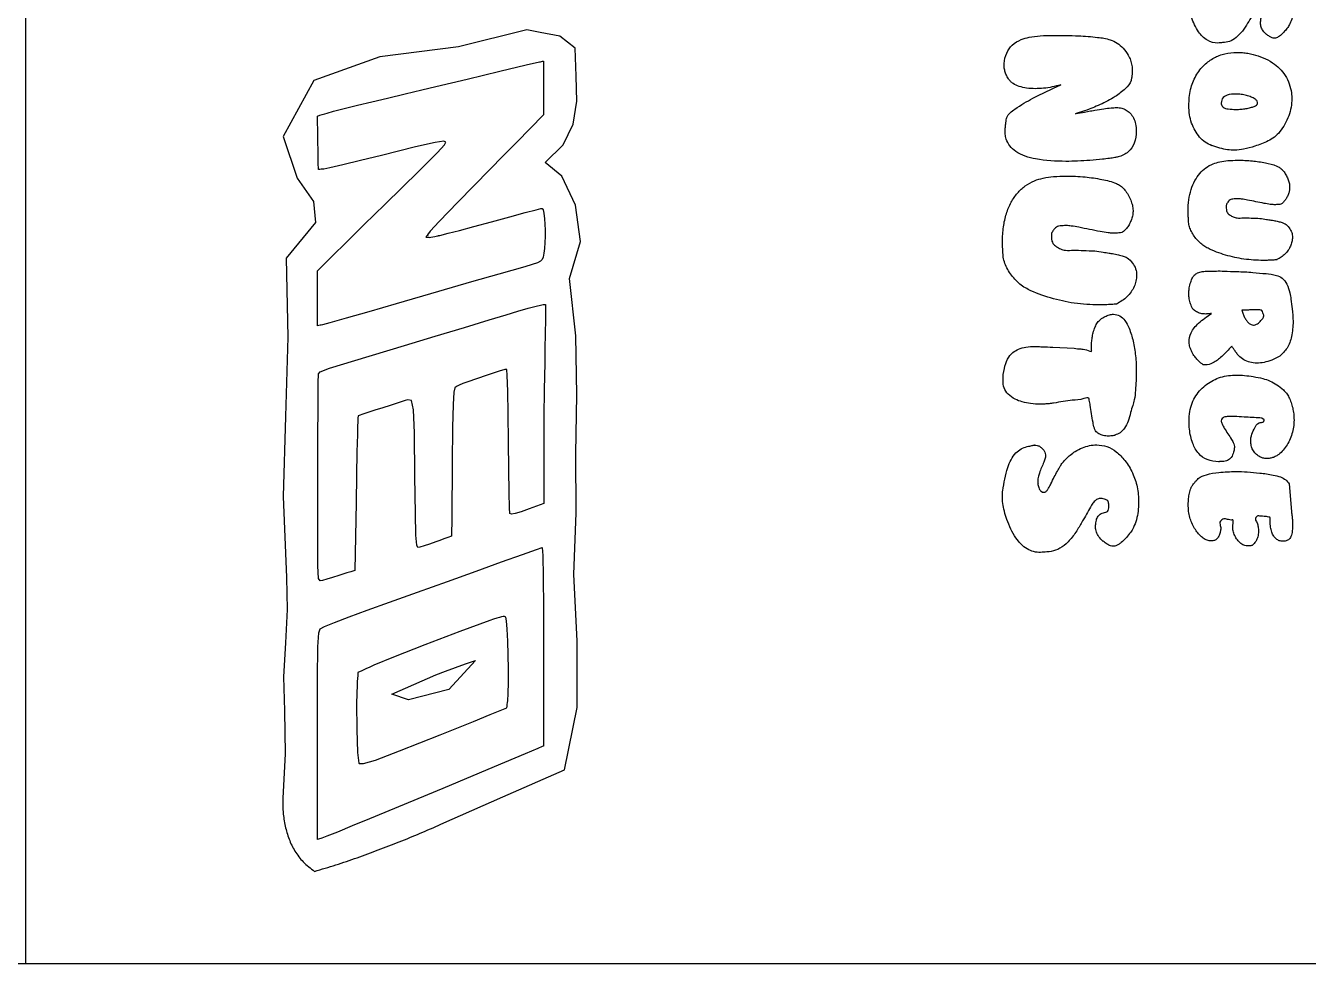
# Model space of a CAD drawing. Extents: x 9 to 137, y 10 to 46.
# Drawn here: x 53.88 to 66.04, y 10.3 to 19.19 of the extents above; entities that cross this region are included whole.
import ezdxf

# ---------------------------------------------------------------- set-up
doc = ezdxf.new("R2010")
doc.units = 0
doc.layers.add('Layer_1', color=7, linetype='CONTINUOUS')

msp = doc.modelspace()

# ---------------------------------------------------------------- linework, layer by layer
at = {"layer": 'Layer_1', "color": 1}
for p, q in [((53.88067, 45.61675), (53.88067, 10.29953)), ((58.62987, 19.14724), (57.98246, 18.98764)), ((58.75721, 19.12075), (58.62976, 19.14725)), ((58.62976, 19.14725), (58.62978, 19.14725)), ((58.62978, 19.14725), (58.6298, 19.14725)), ((58.6298, 19.14725), (58.62982, 19.14725)), ((58.62982, 19.14725), (58.62987, 19.14724)), ((58.94195, 19.08595), (58.75721, 19.12075)), ((65.641289, 19.105441), (65.640052, 19.103874)), ((57.98246, 18.98764), (57.23708, 18.88984)), ((59.08764, 18.97202), (58.94195, 19.08595)), ((59.09794, 18.70795), (59.08764, 18.97202)), ((57.23708, 18.88984), (56.61113, 18.66779)), ((58.7497, 18.84276), (58.7597, 18.84476)), ((58.7597, 18.84476), (58.7697, 18.84676)), ((58.7697, 18.84676), (58.7797, 18.84876)), ((58.7797, 18.84876), (58.78903, 18.85061)), ((58.78903, 18.85061), (58.78903, 18.78681)), ((58.06497, 18.68106), (58.37348, 18.75466)), ((58.37348, 18.75466), (58.62489, 18.81406)), ((58.62489, 18.81406), (58.7497, 18.84276)), ((58.78903, 18.78681), (58.78903, 18.72301)), ((58.78903, 18.72301), (58.78903, 18.65921)), ((56.61113, 18.66779), (56.322, 18.13536)), ((57.63578, 18.57766), (57.76888, 18.60976)), ((57.76888, 18.60976), (58.06497, 18.68106)), ((58.78903, 18.65921), (58.78903, 18.59541)), ((59.10394, 18.47204), (59.09794, 18.70795)), ((57.16065, 18.46446), (57.31166, 18.50026)), ((57.31166, 18.50026), (57.47671, 18.53956)), ((57.47671, 18.53956), (57.63578, 18.57766)), ((58.78903, 18.59541), (58.78903, 18.53161)), ((58.78903, 18.53161), (58.78903, 18.46781)), ((56.71475, 18.35156), (56.73745, 18.35856)), ((56.73745, 18.35856), (56.79885, 18.37536)), ((56.79885, 18.37536), (56.89908, 18.40096)), ((56.89908, 18.40096), (57.02429, 18.43176)), ((57.02429, 18.43176), (57.16065, 18.46446)), ((58.78903, 18.46781), (58.78903, 18.40401)), ((58.78903, 18.40401), (58.78903, 18.34021)), ((59.06884, 18.253), (59.10394, 18.47204)), ((65.212429, 18.43841), (65.213665, 18.43841)), ((65.212431, 18.43841), (65.212429, 18.43841)), ((56.64665, 18.33056), (56.66935, 18.33756)), ((56.64765, 18.26716), (56.64665, 18.33056)), ((56.64865, 18.20376), (56.64765, 18.26716)), ((56.66935, 18.33756), (56.69205, 18.34456)), ((56.69205, 18.34456), (56.71475, 18.35156)), ((58.78903, 18.34021), (58.66191, 18.21102)), ((58.97484, 18.05706), (59.06884, 18.253)), ((56.322, 18.13536), (56.45238, 17.74085)), ((56.64965, 18.14036), (56.64865, 18.20376)), ((56.65065, 18.07696), (56.64965, 18.14036)), ((58.66191, 18.21102), (58.53479, 18.08183)), ((56.65165, 18.01356), (56.65065, 18.07696)), ((56.65265, 17.95016), (56.65165, 18.01356)), ((57.57609, 18.03746), (57.25168, 17.95666)), ((57.76099, 18.08006), (57.57609, 18.03746)), ((57.84419, 18.09216), (57.76099, 18.08006)), ((57.78379, 17.98396), (57.85169, 18.05716)), ((57.86349, 18.08166), (57.84419, 18.09216)), ((57.85169, 18.05716), (57.86349, 18.08166)), ((58.53479, 18.08183), (58.40766, 17.95264)), ((58.80405, 17.89044), (58.97484, 18.05706)), ((65.123429, 18.049907), (65.122193, 18.048341)), ((65.123373, 18.051473), (65.123429, 18.049907)), ((56.65365, 17.88676), (56.65265, 17.95016)), ((56.65465, 17.82336), (56.65365, 17.88676)), ((57.05532, 17.90776), (56.88686, 17.86706)), ((57.25168, 17.95666), (57.05532, 17.90776)), ((57.61105, 17.81233), (57.78379, 17.98396)), ((58.40766, 17.95264), (58.28054, 17.82345)), ((58.96211, 17.75894), (58.80405, 17.89044)), ((64.086142, 17.920829), (64.0862, 17.920828)), ((64.0862, 17.920828), (64.087789, 17.920828)), ((56.66735, 17.82436), (56.65465, 17.82336)), ((56.68005, 17.82536), (56.66735, 17.82436)), ((56.69275, 17.82636), (56.68005, 17.82536)), ((56.70545, 17.82736), (56.69275, 17.82636)), ((56.76425, 17.83886), (56.70545, 17.82736)), ((56.88686, 17.86706), (56.76425, 17.83886)), ((57.28469, 17.49256), (57.61105, 17.81233)), ((58.28054, 17.82345), (57.97583, 17.51305)), ((59.09348, 17.486), (58.96211, 17.75894)), ((56.45238, 17.74085), (56.6073, 17.52115)), ((56.6073, 17.52115), (56.6262, 17.32034)), ((57.97583, 17.51305), (57.79885, 17.33033)), ((57.08954, 17.30134), (57.28469, 17.49256)), ((58.46968, 17.37495), (58.61543, 17.41445)), ((58.61543, 17.41445), (58.71813, 17.44215)), ((58.71813, 17.44215), (58.76243, 17.45395)), ((58.76243, 17.45395), (58.77513, 17.45312)), ((58.77513, 17.45312), (58.78413, 17.43992)), ((58.78413, 17.43992), (58.79113, 17.40962)), ((58.79113, 17.40962), (58.79713, 17.35742)), ((59.13798, 17.14035), (59.09348, 17.486)), ((56.6262, 17.32034), (56.34842, 16.98247)), ((56.91847, 17.13322), (57.08954, 17.30134)), ((57.79885, 17.33033), (57.71495, 17.23903)), ((57.99218, 17.24625), (58.12769, 17.28225)), ((58.12769, 17.28225), (58.29627, 17.32785)), ((58.29627, 17.32785), (58.46968, 17.37495)), ((58.79713, 17.35742), (58.80113, 17.30602)), ((58.80113, 17.30602), (58.80313, 17.24892)), ((57.67635, 17.18649), (57.67435, 17.18349)), ((57.67435, 17.18349), (57.67535, 17.18249)), ((57.67535, 17.18249), (57.67835, 17.18213)), ((57.68035, 17.19049), (57.67635, 17.18649)), ((57.67835, 17.18213), (57.68235, 17.18196)), ((57.68435, 17.19549), (57.68035, 17.19049)), ((57.68235, 17.18196), (57.68535, 17.18151)), ((57.68635, 17.19849), (57.68435, 17.19549)), ((57.68535, 17.18151), (57.69035, 17.1818)), ((57.68835, 17.19866), (57.68635, 17.19849)), ((57.68935, 17.19839), (57.68835, 17.19866)), ((57.71495, 17.23903), (57.68935, 17.20283)), ((57.68935, 17.20283), (57.69008, 17.20183)), ((57.69035, 17.19817), (57.68935, 17.19839)), ((57.69008, 17.20183), (57.69083, 17.20125)), ((57.69235, 17.19849), (57.69035, 17.19817)), ((57.69035, 17.1818), (57.69535, 17.18149)), ((57.69083, 17.20125), (57.69159, 17.20049)), ((57.69159, 17.20049), (57.69235, 17.19849)), ((57.69535, 17.18149), (57.70135, 17.18069)), ((57.70135, 17.18069), (57.70735, 17.17969)), ((57.70735, 17.17969), (57.72155, 17.18169)), ((57.72155, 17.18169), (57.73895, 17.18469)), ((57.73895, 17.18469), (57.75975, 17.18869)), ((57.75975, 17.18869), (57.78385, 17.19369)), ((57.78385, 17.19369), (57.78985, 17.19569)), ((57.78985, 17.19569), (57.79485, 17.19769)), ((57.79485, 17.19769), (57.79985, 17.19869)), ((57.79985, 17.19869), (57.80485, 17.19905)), ((57.80485, 17.19905), (57.88585, 17.21885)), ((57.88585, 17.21885), (57.99218, 17.24625)), ((58.80294, 17.18932), (58.80094, 17.13062)), ((58.80313, 17.24892), (58.80294, 17.18932)), ((56.78995, 17.00641), (56.91847, 17.13322)), ((58.79194, 17.02922), (58.78494, 16.99312)), ((58.79694, 17.07612), (58.79194, 17.02922)), ((58.80094, 17.13062), (58.79694, 17.07612)), ((59.03553, 16.79075), (59.13798, 17.14035)), ((56.34842, 16.98247), (56.36672, 16.2348)), ((56.66635, 16.88181), (56.68505, 16.90091)), ((56.68505, 16.90091), (56.70375, 16.92001)), ((56.70375, 16.92001), (56.72245, 16.93911)), ((56.72245, 16.93911), (56.78995, 17.00641)), ((58.61254, 16.90172), (58.36397, 16.83202)), ((58.68154, 16.92222), (58.61254, 16.90172)), ((58.73034, 16.93992), (58.68154, 16.92222)), ((58.76134, 16.95582), (58.73034, 16.93992)), ((58.77694, 16.97092), (58.76134, 16.95582)), ((58.78494, 16.99312), (58.77694, 16.97092)), ((65.740194, 16.969848), (65.74143, 16.968282)), ((65.740211, 16.969845), (65.740194, 16.969848)), ((56.64765, 16.86271), (56.66635, 16.88181)), ((56.64765, 16.79781), (56.64765, 16.86271)), ((56.64765, 16.73301), (56.64765, 16.79781)), ((58.36397, 16.83202), (58.1052, 16.75822)), ((59.09593, 16.24648), (59.03553, 16.79075)), ((65.090112, 16.859602), (65.139559, 16.859602)), ((56.64765, 16.66811), (56.64765, 16.73301)), ((56.64765, 16.60331), (56.64765, 16.66811)), ((57.79495, 16.66842), (57.39194, 16.55081)), ((58.1052, 16.75822), (57.79495, 16.66842)), ((56.64765, 16.53831), (56.64765, 16.60331)), ((56.64765, 16.47331), (56.64765, 16.53831)), ((57.39194, 16.55081), (57.13475, 16.47591)), ((58.71875, 16.52903), (58.75975, 16.53903)), ((58.75975, 16.53903), (58.77195, 16.54103)), ((58.77195, 16.54103), (58.78415, 16.54303)), ((58.78415, 16.54303), (58.79635, 16.54503)), ((58.79635, 16.54503), (58.80813, 16.54532)), ((58.80813, 16.54532), (58.80613, 16.40566)), ((64.221264, 16.550591), (64.222853, 16.548577)), ((64.221365, 16.550589), (64.221264, 16.550591)), ((56.64765, 16.40831), (56.64765, 16.47331)), ((56.91726, 16.41331), (56.76245, 16.36961)), ((57.13475, 16.47591), (56.91726, 16.41331)), ((58.27368, 16.39773), (58.43467, 16.44673)), ((58.43467, 16.44673), (58.54545, 16.48003)), ((58.54545, 16.48003), (58.64375, 16.50843)), ((58.64375, 16.50843), (58.71875, 16.52903)), ((65.612866, 16.422536), (65.612886, 16.422537)), ((65.612886, 16.422537), (65.612886, 16.424104)), ((56.64765, 16.34331), (56.64765, 16.40831)), ((56.65905, 16.34531), (56.64765, 16.34331)), ((56.67045, 16.34731), (56.65905, 16.34531)), ((56.68185, 16.34931), (56.67045, 16.34731)), ((56.69325, 16.35131), (56.68185, 16.34931)), ((56.76245, 16.36961), (56.69325, 16.35131)), ((57.76106, 16.24293), (58.03864, 16.32663)), ((58.03864, 16.32663), (58.27368, 16.39773)), ((58.80613, 16.40566), (58.80413, 16.266)), ((56.36672, 16.2348), (56.34192, 15.48204)), ((57.47245, 16.15633), (57.76106, 16.24293)), ((58.80413, 16.266), (58.80213, 16.12634)), ((59.10493, 15.68925), (59.09593, 16.24648)), ((56.99961, 16.01451), (57.47245, 16.15633)), ((58.80213, 16.12634), (58.80013, 15.98668)), ((63.615859, 16.138994), (63.819248, 16.128924)), ((56.67228, 15.90651), (56.75968, 15.94011)), ((56.75968, 15.94011), (56.99961, 16.01451)), ((58.42287, 15.92832), (58.36757, 15.91262)), ((58.44077, 15.92864), (58.42287, 15.92832)), ((58.44477, 15.87214), (58.44077, 15.92864)), ((58.80013, 15.98668), (58.79613, 15.73939)), ((65.036909, 15.974505), (65.036909, 15.976072)), ((65.03695, 15.974505), (65.036909, 15.974505)), ((56.65398, 15.80181), (56.65698, 15.88711)), ((56.65698, 15.88711), (56.67228, 15.90651)), ((58.06351, 15.80922), (58.02441, 15.79452)), ((58.25457, 15.87502), (58.06351, 15.80922)), ((58.36757, 15.91262), (58.25457, 15.87502)), ((58.44977, 15.72399), (58.44477, 15.87214)), ((56.65198, 15.58623), (56.65398, 15.80181)), ((57.93871, 15.71292), (57.93171, 15.59564)), ((57.94771, 15.75492), (57.93871, 15.71292)), ((57.96271, 15.76562), (57.94771, 15.75492)), ((57.98951, 15.77942), (57.96271, 15.76562)), ((58.02441, 15.79452), (57.98951, 15.77942)), ((58.45377, 15.50674), (58.44977, 15.72399)), ((58.79613, 15.73939), (58.79313, 15.47898)), ((59.09463, 15.1275), (59.10493, 15.68925)), ((56.64998, 15.27289), (56.65198, 15.58623)), ((57.25551, 15.56228), (57.19931, 15.54418)), ((57.34451, 15.59088), (57.25551, 15.56228)), ((57.42111, 15.61528), (57.34451, 15.59088)), ((57.47701, 15.63298), (57.42111, 15.61528)), ((57.50411, 15.64098), (57.47701, 15.63298)), ((57.53841, 15.63298), (57.50411, 15.64098)), ((57.55761, 15.54718), (57.53841, 15.63298)), ((57.93171, 15.59564), (57.92671, 15.37971)), ((56.34192, 15.48204), (56.32112, 14.72295)), ((57.02871, 15.44448), (57.02771, 15.42178)), ((57.02971, 15.46718), (57.02871, 15.44448)), ((57.03071, 15.48988), (57.02971, 15.46718)), ((57.08691, 15.50798), (57.03071, 15.48988)), ((57.14311, 15.52608), (57.08691, 15.50798)), ((57.19931, 15.54418), (57.14311, 15.52608)), ((57.56661, 15.32616), (57.55761, 15.54718)), ((58.45777, 15.24292), (58.45377, 15.50674)), ((58.79313, 15.47898), (58.79113, 15.23639)), ((65.618928, 15.45204), (65.596673, 15.467705)), ((57.02671, 15.39908), (57.02471, 15.31318)), ((57.02771, 15.42178), (57.02671, 15.39908)), ((57.57061, 14.91297), (57.56661, 15.32616)), ((57.92671, 15.37971), (57.92271, 15.0418)), ((56.64898, 14.89437), (56.64998, 15.27289)), ((57.02471, 15.31318), (57.02071, 15.14637)), ((58.46077, 14.97952), (58.45777, 15.24292)), ((58.79113, 15.23639), (58.79027, 15.04257)), ((64.203785, 15.305233), (64.203785, 15.303219)), ((64.203906, 15.30523), (64.203785, 15.305233)), ((57.02071, 15.14637), (57.01671, 14.92274)), ((59.09763, 14.5697), (59.09463, 15.1275)), ((57.92271, 15.0418), (57.92171, 14.86881)), ((58.46377, 14.76334), (58.46077, 14.97952)), ((58.79027, 15.04257), (58.79027, 14.94607)), ((65.223545, 15.055703), (65.222309, 15.055703)), ((65.223377, 15.055703), (65.223545, 15.055703)), ((56.64851, 14.35634), (56.64898, 14.89437)), ((57.01671, 14.92274), (57.01271, 14.66633)), ((57.57461, 14.56235), (57.57061, 14.91297)), ((57.92171, 14.86881), (57.92071, 14.69581)), ((58.79027, 14.94607), (58.79027, 14.84957)), ((58.79027, 14.84957), (58.79027, 14.75307)), ((63.475773, 14.842744), (63.474444, 14.840725)), ((63.474444, 14.840725), (63.474444, 14.838711)), ((65.856376, 14.843099), (65.877397, 14.581486)), ((56.32112, 14.72295), (56.35132, 13.95629)), ((58.46677, 14.61667), (58.46377, 14.76334)), ((58.79027, 14.75307), (58.79027, 14.65657)), ((63.14053, 14.776282), (63.14212, 14.78031)), ((57.01271, 14.66633), (57.00971, 14.50575)), ((57.92071, 14.69581), (57.91971, 14.52282)), ((58.46877, 14.56187), (58.46677, 14.61667)), ((58.65387, 14.60737), (58.57567, 14.58027)), ((58.68797, 14.61967), (58.65387, 14.60737)), ((58.72207, 14.63197), (58.68797, 14.61967)), ((58.75617, 14.64427), (58.72207, 14.63197)), ((58.79027, 14.65657), (58.75617, 14.64427)), ((57.00971, 14.50575), (57.00671, 14.34516)), ((57.57961, 14.35853), (57.57461, 14.56235)), ((57.91971, 14.52282), (57.91771, 14.34983)), ((58.48507, 14.55787), (58.46877, 14.56187)), ((58.52007, 14.56387), (58.48507, 14.55787)), ((58.57567, 14.58027), (58.52007, 14.56387)), ((59.07633, 13.98551), (59.09763, 14.5697)), ((56.65051, 14.06588), (56.64851, 14.35634)), ((57.58661, 14.26383), (57.57961, 14.35853)), ((57.91771, 14.34983), (57.88041, 14.33613)), ((57.00671, 14.34516), (57.00371, 14.18458)), ((57.59801, 14.24063), (57.58661, 14.26383)), ((57.61811, 14.24463), (57.59801, 14.24063)), ((57.65691, 14.25643), (57.61811, 14.24463)), ((57.70891, 14.27383), (57.65691, 14.25643)), ((57.76851, 14.29503), (57.70891, 14.27383)), ((57.80581, 14.30873), (57.76851, 14.29503)), ((57.84311, 14.32243), (57.80581, 14.30873)), ((57.88041, 14.33613), (57.84311, 14.32243)), ((58.72385, 14.22315), (58.77705, 14.24065)), ((58.7771, 14.2406), (58.77663, 14.24004)), ((58.77663, 14.24004), (58.78163, 14.16584)), ((58.77705, 14.24065), (58.77707, 14.24063)), ((58.77707, 14.24063), (58.77708, 14.24061)), ((58.77708, 14.24061), (58.7771, 14.2406)), ((64.094124, 14.300995), (64.092535, 14.298981)), ((65.506683, 14.260345), (65.506591, 14.260339)), ((57.00371, 14.18458), (57.00071, 14.024)), ((58.15121, 14.01795), (58.39046, 14.10455)), ((58.39046, 14.10455), (58.58817, 14.17535)), ((58.58817, 14.17535), (58.72385, 14.22315)), ((58.78163, 14.16584), (58.78563, 13.96391)), ((56.65751, 13.9473), (56.65051, 14.06588)), ((56.88671, 13.9871), (56.84871, 13.9748)), ((56.92471, 13.9994), (56.88671, 13.9871)), ((56.96271, 14.0117), (56.92471, 13.9994)), ((57.00071, 14.024), (56.96271, 14.0117)), ((57.87969, 13.91955), (58.15121, 14.01795)), ((59.10793, 13.35604), (59.07633, 13.98551)), ((56.35132, 13.95629), (56.35932, 13.65431)), ((56.67151, 13.9249), (56.65751, 13.9473)), ((56.69331, 13.9289), (56.67151, 13.9249)), ((56.73401, 13.9397), (56.69331, 13.9289)), ((56.78771, 13.9556), (56.73401, 13.9397)), ((56.84871, 13.9748), (56.78771, 13.9556)), ((57.59417, 13.81659), (57.87969, 13.91955)), ((58.78563, 13.96391), (58.78863, 13.66503)), ((57.32866, 13.72129), (57.59417, 13.81659)), ((56.35932, 13.65431), (56.34182, 13.33816)), ((56.94637, 13.58399), (57.11716, 13.64589)), ((57.11716, 13.64589), (57.32866, 13.72129)), ((58.78863, 13.66503), (58.78958, 13.29999)), ((56.71358, 13.49209), (56.80838, 13.53139)), ((56.80838, 13.53139), (56.94637, 13.58399)), ((58.27908, 13.54864), (57.99448, 13.44426)), ((58.31548, 13.56124), (58.27908, 13.54864)), ((58.34558, 13.57124), (58.31548, 13.56124)), ((58.37008, 13.57824), (58.34558, 13.57124)), ((58.38958, 13.58324), (58.37008, 13.57824)), ((58.3909, 13.58369), (58.38958, 13.58324)), ((58.3911, 13.5838), (58.3909, 13.58369)), ((58.39129, 13.58391), (58.3911, 13.5838)), ((58.39149, 13.58402), (58.39129, 13.58391)), ((58.40659, 13.58602), (58.39149, 13.58402)), ((58.41809, 13.58586), (58.40659, 13.58602)), ((58.42609, 13.58386), (58.41809, 13.58586)), ((58.43209, 13.57986), (58.42609, 13.58386)), ((58.43909, 13.54566), (58.43209, 13.57986)), ((58.44509, 13.46576), (58.43909, 13.54566)), ((56.65048, 13.2996), (56.65848, 13.43079)), ((56.65848, 13.43079), (56.67228, 13.47019)), ((56.67228, 13.47019), (56.71358, 13.49209)), ((57.99448, 13.44426), (57.66499, 13.31872)), ((58.45009, 13.35376), (58.44509, 13.46576)), ((56.34182, 13.33816), (56.32462, 13.01495)), ((56.64748, 13.00089), (56.65048, 13.2996)), ((57.66499, 13.31872), (57.36827, 13.20209)), ((58.45409, 13.22325), (58.45009, 13.35376)), ((58.78958, 13.29999), (58.78958, 13.06487)), ((59.10725, 12.72401), (59.10793, 13.35604)), ((57.36827, 13.20209), (57.18199, 13.12439)), ((58.14463, 13.17086), (57.89012, 12.89443)), ((57.95537, 13.10402), (58.05007, 13.13752)), ((58.05007, 13.13752), (58.14463, 13.17086)), ((58.45609, 13.08785), (58.45409, 13.22325)), ((56.32462, 13.01495), (56.33362, 12.69177)), ((57.02799, 13.02659), (57.02599, 12.99839)), ((57.02999, 13.05479), (57.02799, 13.02659)), ((57.06799, 13.07219), (57.02999, 13.05479)), ((57.10599, 13.08959), (57.06799, 13.07219)), ((57.14399, 13.10699), (57.10599, 13.08959)), ((57.18199, 13.12439), (57.14399, 13.10699)), ((57.35261, 12.85173), (57.76687, 13.03442)), ((57.76687, 13.03442), (57.86087, 13.06982)), ((57.86087, 13.06982), (57.95537, 13.10402)), ((58.45606, 12.96115), (58.45609, 13.08785)), ((58.78958, 13.06487), (58.78958, 12.82974)), ((56.6468, 12.4589), (56.64748, 13.00089)), ((57.02199, 12.94199), (57.01699, 12.76082)), ((57.02399, 12.97019), (57.02199, 12.94199)), ((57.02599, 12.99839), (57.02399, 12.97019)), ((57.89012, 12.89443), (57.50991, 12.79653)), ((58.45406, 12.85672), (58.45606, 12.96115)), ((57.50991, 12.79653), (57.35261, 12.85173)), ((58.44506, 12.75402), (58.44706, 12.77112)), ((58.44706, 12.77112), (58.44906, 12.78812)), ((58.44906, 12.78812), (58.45406, 12.85672)), ((58.78958, 12.82974), (58.78958, 12.59462)), ((56.33362, 12.69177), (56.33962, 12.28667)), ((57.01699, 12.76082), (57.01899, 12.51626)), ((58.12506, 12.59312), (58.28306, 12.65652)), ((58.28306, 12.65652), (58.44106, 12.71992)), ((58.44106, 12.71992), (58.44306, 12.73702)), ((58.44306, 12.73702), (58.44506, 12.75402)), ((58.9891, 12.13212), (59.10725, 12.72401)), ((57.80906, 12.46632), (57.96706, 12.52972)), ((57.96706, 12.52972), (58.12506, 12.59312)), ((58.78958, 12.59462), (58.78958, 12.3595)), ((56.6468, 12.21266), (56.6468, 12.4589)), ((57.01899, 12.51626), (57.02699, 12.29815)), ((57.42366, 12.31282), (57.80906, 12.46632)), ((56.33962, 12.28667), (56.31892, 11.8656)), ((57.02699, 12.29815), (57.03869, 12.19632)), ((57.19611, 12.22662), (57.42366, 12.31282)), ((58.61537, 12.2842), (58.32121, 12.16083)), ((58.73478, 12.3355), (58.61537, 12.2842)), ((58.74848, 12.3415), (58.73478, 12.3355)), ((58.76218, 12.3475), (58.74848, 12.3415)), ((58.77588, 12.3535), (58.76218, 12.3475)), ((58.78958, 12.3595), (58.77588, 12.3535)), ((56.6468, 11.96643), (56.6468, 12.21266)), ((57.03869, 12.19632), (57.03942, 12.19578)), ((57.03942, 12.19578), (57.04018, 12.19512)), ((57.04018, 12.19512), (57.04093, 12.19456)), ((57.04093, 12.19456), (57.04169, 12.19432)), ((57.04169, 12.19432), (57.08319, 12.19232)), ((57.08319, 12.19232), (57.19611, 12.22662)), ((58.32121, 12.16083), (57.83503, 11.95814)), ((58.40301, 11.8779), (58.9891, 12.13212)), ((56.6468, 11.72019), (56.6468, 11.96643)), ((57.83503, 11.95814), (57.13952, 11.66886)), ((57.81572, 11.61726), (58.40301, 11.8779)), ((56.6468, 11.47396), (56.6468, 11.72019)), ((56.97615, 11.60136), (56.8363, 11.54436)), ((57.13952, 11.66886), (56.97615, 11.60136)), ((56.6568, 11.47696), (56.6468, 11.47396)), ((56.6668, 11.47996), (56.6568, 11.47696)), ((56.6768, 11.48296), (56.6668, 11.47996)), ((56.6868, 11.48596), (56.6768, 11.48296)), ((56.7349, 11.50386), (56.6868, 11.48596)), ((56.8363, 11.54436), (56.7349, 11.50386)), ((53.88067, 10.29953), (137.20307, 10.29953))]:
    msp.add_line(p, q, dxfattribs=at)
at = {"layer": 'Layer_1', "color": 7}
msp.add_line((8.70306, 10.29953), (137.20307, 10.29953), dxfattribs=at)
at = {"layer": 'Layer_1', "color": 1}
for points, knots in [([(65.159274, 19.523707), (65.161841, 19.512943), (65.166302, 19.494242), (65.181519, 19.471941), (65.199496, 19.464461), (65.212347, 19.466902), (65.220439, 19.472067), (65.229482, 19.481895), (65.241312, 19.501349), (65.258737, 19.534414), (65.279369, 19.576889), (65.301366, 19.619804), (65.321412, 19.654929), (65.341759, 19.685998), (65.366827, 19.714144), (65.398472, 19.741854), (65.438176, 19.769887), (65.485302, 19.794651), (65.538938, 19.811316), (65.600478, 19.817911), (65.670557, 19.806276), (65.74264, 19.764319), (65.806854, 19.696869), (65.861087, 19.609627), (65.895325, 19.50435), (65.904227, 19.40787), (65.899583, 19.326353), (65.886553, 19.263644), (65.86832, 19.211019), (65.842288, 19.167776), (65.810872, 19.131007), (65.780985, 19.100623), (65.754293, 19.080365), (65.735473, 19.07109), (65.715325, 19.066369), (65.692275, 19.070756), (65.666762, 19.084346), (65.650414, 19.097884), (65.641289, 19.105441)], [0, 0, 0, 0, 0.033028, 0.057385, 0.07838, 0.086626, 0.095759, 0.106649, 0.126444, 0.163809, 0.218848, 0.268064, 0.308456, 0.340147, 0.37929, 0.42108, 0.466102, 0.524852, 0.580018, 0.633577, 0.709392, 0.788664, 0.879261, 0.986446, 1.094224, 1.208269, 1.27507, 1.338509, 1.399931, 1.441112, 1.489114, 1.544727, 1.568679, 1.589234, 1.607323, 1.629705, 1.657791, 1.693271, 1.693271, 1.693271, 1.693271]), ([(65.640052, 19.103874), (65.629133, 19.114676), (65.608793, 19.134795), (65.588973, 19.171132), (65.583676, 19.201364), (65.585038, 19.224025), (65.587294, 19.241263), (65.590516, 19.26405), (65.60009, 19.290408), (65.626383, 19.312386), (65.652948, 19.315563), (65.675, 19.323814), (65.682402, 19.34245), (65.683683, 19.360553), (65.682821, 19.377895), (65.67956, 19.390767), (65.675407, 19.406329), (65.658254, 19.412448), (65.642244, 19.419071), (65.621639, 19.421382), (65.597303, 19.416421), (65.572404, 19.397859), (65.538492, 19.345581), (65.50132, 19.274474), (65.45831, 19.201908), (65.419364, 19.13988), (65.372377, 19.087482), (65.309891, 19.041976), (65.258059, 19.027657), (65.223371, 19.025892), (65.202348, 19.024362), (65.153483, 19.018964), (65.070403, 19.04171), (64.984607, 19.135501), (64.938707, 19.236808), (64.911129, 19.324263), (64.899933, 19.383128), (64.896676, 19.424978), (64.897376, 19.450789), (64.898264, 19.462282), (64.899167, 19.470621), (64.899656, 19.475143)], [0, 0, 0, 0, 0.0459, 0.085494, 0.122051, 0.136165, 0.15352, 0.174172, 0.205322, 0.235415, 0.270911, 0.285462, 0.302509, 0.326499, 0.340628, 0.353999, 0.366944, 0.386005, 0.403459, 0.420052, 0.447135, 0.475956, 0.510514, 0.632835, 0.717124, 0.763441, 0.852383, 0.926638, 0.992306, 1.009793, 1.030866, 1.055524, 1.157264, 1.273061, 1.424997, 1.488345, 1.547878, 1.604395, 1.613802, 1.62532, 1.638965, 1.638965, 1.638965, 1.638965]), ([(63.690553, 18.625701), (63.663603, 18.618446), (63.610432, 18.604131), (63.529436, 18.592288), (63.448337, 18.588006), (63.370228, 18.592236), (63.299162, 18.608091), (63.247798, 18.630022), (63.213981, 18.656617), (63.192993, 18.684535), (63.174885, 18.717876), (63.161418, 18.754341), (63.154024, 18.791132), (63.154718, 18.849484), (63.171203, 18.92628), (63.228722, 19.008938), (63.308797, 19.056397), (63.399978, 19.080529), (63.502562, 19.092899), (63.658289, 19.096371), (63.84019, 19.09306), (64.020444, 19.079927), (64.145566, 19.062408), (64.228653, 19.024515), (64.286343, 18.97285), (64.327352, 18.916017), (64.353699, 18.859934), (64.366399, 18.809377), (64.369754, 18.764569), (64.368262, 18.726939), (64.36421, 18.69743), (64.355487, 18.646081), (64.297826, 18.580069), (64.197249, 18.50418), (64.09171, 18.449644), (63.989051, 18.405809), (63.928379, 18.381363), (63.785455, 18.341026), (63.903546, 18.36628), (63.955101, 18.375186), (64.024963, 18.388147), (64.093632, 18.39914), (64.162223, 18.407444), (64.218695, 18.411668), (64.268084, 18.406893), (64.312772, 18.388765), (64.352241, 18.357299), (64.384236, 18.312084), (64.403678, 18.252613), (64.410066, 18.171201), (64.398409, 18.074938), (64.334923, 17.982775), (64.259593, 17.947046), (64.197238, 17.934722), (64.147328, 17.927662), (64.108399, 17.923315), (64.086142, 17.920829)], [0, 0, 0, 0, 0.083671, 0.165081, 0.244988, 0.327087, 0.398834, 0.462665, 0.492605, 0.52681, 0.566588, 0.606142, 0.64304, 0.678396, 0.780706, 0.87353, 0.971975, 1.052821, 1.155398, 1.28118, 1.519925, 1.700561, 1.824282, 1.895965, 1.970887, 2.053913, 2.104643, 2.15592, 2.209345, 2.238909, 2.268681, 2.298865, 2.393578, 2.517908, 2.678284, 2.754289, 2.837327, 2.927602, 2.995894, 3.058387, 3.115082, 3.201061, 3.26986, 3.321657, 3.370905, 3.417222, 3.464212, 3.520527, 3.58086, 3.649422, 3.764906, 3.864256, 3.971252, 4.004815, 4.055147, 4.122341, 4.122341, 4.122341, 4.122341]), ([(65.122193, 18.048341), (65.100856, 18.058711), (65.05803, 18.079525), (65.004375, 18.129969), (64.961501, 18.192131), (64.929052, 18.264046), (64.909686, 18.344247), (64.902767, 18.451717), (64.914959, 18.578611), (64.964541, 18.713715), (65.04525, 18.815012), (65.141376, 18.885241), (65.247183, 18.92568), (65.340408, 18.935086), (65.413814, 18.932083), (65.465158, 18.926035), (65.563062, 18.90427), (65.696221, 18.851575), (65.83133, 18.721038), (65.871134, 18.601692), (65.879598, 18.53239), (65.880791, 18.514607), (65.88162, 18.474863), (65.876153, 18.412971), (65.85385, 18.330858), (65.817643, 18.25328), (65.772762, 18.183899), (65.719218, 18.128001), (65.637453, 18.081585), (65.53841, 18.046756), (65.432614, 18.014802), (65.344931, 18.003335), (65.269376, 18.010015), (65.197142, 18.025255), (65.14874, 18.042458), (65.123373, 18.051473)], [0, 0, 0, 0, 0.070829, 0.142168, 0.217823, 0.296303, 0.377495, 0.463896, 0.618473, 0.756603, 0.889495, 1.000744, 1.110169, 1.225177, 1.27905, 1.330519, 1.379973, 1.579928, 1.751612, 1.926194, 1.943373, 1.961169, 1.979624, 2.062622, 2.146455, 2.233614, 2.318392, 2.393637, 2.463077, 2.598114, 2.707962, 2.794347, 2.86128, 2.93455, 3.015233, 3.015233, 3.015233, 3.015233]), ([(64.087789, 17.920828), (64.047617, 17.916803), (63.968904, 17.908917), (63.852825, 17.902332), (63.681013, 17.898556), (63.481251, 17.910415), (63.271387, 17.968424), (63.182753, 18.071216), (63.168385, 18.135294), (63.165289, 18.160248), (63.164244, 18.189944), (63.165966, 18.226055), (63.172605, 18.26918), (63.177472, 18.339981), (63.283916, 18.417762), (63.450645, 18.516782), (63.601017, 18.585052), (63.690553, 18.625701)], [0, 0, 0, 0, 0.121106, 0.237295, 0.34872, 0.636404, 0.837707, 0.985938, 1.00914, 1.034178, 1.061274, 1.098238, 1.14219, 1.193299, 1.303224, 1.501861, 1.794207, 1.794207, 1.794207, 1.794207]), ([(65.213665, 18.43841), (65.218884, 18.429017), (65.232215, 18.405023), (65.287297, 18.395746), (65.34229, 18.39197), (65.399068, 18.39418), (65.445299, 18.399816), (65.487412, 18.409013), (65.521465, 18.42), (65.54613, 18.430828), (65.55928, 18.44929), (65.553951, 18.473722), (65.530263, 18.494706), (65.494805, 18.512377), (65.450566, 18.52734), (65.401075, 18.536809), (65.339475, 18.539839), (65.275887, 18.536611), (65.213285, 18.498705), (65.212716, 18.458497), (65.212431, 18.43841)], [0, 0, 0, 0, 0.030992, 0.079165, 0.152814, 0.201745, 0.248244, 0.292679, 0.330559, 0.356094, 0.371826, 0.394353, 0.423116, 0.464243, 0.512844, 0.562766, 0.61491, 0.697379, 0.75402, 0.810566, 0.810566, 0.810566, 0.810566]), ([(65.74143, 16.968282), (65.728026, 16.967013), (65.700246, 16.964383), (65.65694, 16.962465), (65.565603, 16.961061), (65.428763, 16.969794), (65.252507, 17.009043), (65.125357, 17.054818), (65.045296, 17.099207), (65.006819, 17.131364), (64.972052, 17.169434), (64.942033, 17.211383), (64.919796, 17.255733), (64.90397, 17.299961), (64.90204, 17.344219), (64.899013, 17.385916), (64.897892, 17.450221), (64.902586, 17.533801), (64.923512, 17.63251), (64.958817, 17.717004), (65.00552, 17.787401), (65.064354, 17.841767), (65.129917, 17.877808), (65.20149, 17.898619), (65.279673, 17.909386), (65.383134, 17.912701), (65.502334, 17.908225), (65.626372, 17.889359), (65.714626, 17.868878), (65.769057, 17.841462), (65.7964, 17.815612), (65.82069, 17.78287), (65.840423, 17.745488), (65.85433, 17.706462), (65.861269, 17.669041), (65.860506, 17.633477), (65.853396, 17.599946), (65.839636, 17.568157), (65.823438, 17.537727), (65.802109, 17.513905), (65.781614, 17.492602), (65.75673, 17.492328), (65.735965, 17.490177), (65.709011, 17.489454), (65.669721, 17.493464), (65.611643, 17.503404), (65.54012, 17.518112), (65.468868, 17.532805), (65.411623, 17.542736), (65.372427, 17.546902), (65.344994, 17.546024), (65.323368, 17.543369), (65.302982, 17.542279), (65.286738, 17.529437), (65.27362, 17.51147), (65.256944, 17.48843), (65.259483, 17.459143), (65.261229, 17.434221), (65.271527, 17.409158), (65.295758, 17.390237), (65.326499, 17.372833), (65.36992, 17.360563), (65.427082, 17.366837), (65.498976, 17.362146), (65.571758, 17.362896), (65.634041, 17.35131), (65.677777, 17.34501), (65.715314, 17.338598), (65.750503, 17.331773), (65.78619, 17.321595), (65.826127, 17.308951), (65.856445, 17.272917), (65.882873, 17.229505), (65.889304, 17.18214), (65.883603, 17.137532), (65.869854, 17.095384), (65.847436, 17.056535), (65.817977, 17.021752), (65.78208, 16.991767), (65.754346, 16.977246), (65.740211, 16.969845)], [0, 0, 0, 0, 0.040387, 0.0837, 0.129994, 0.314459, 0.493257, 0.670392, 0.717553, 0.767045, 0.820002, 0.871965, 0.921149, 0.968688, 1.011353, 1.053199, 1.094285, 1.204176, 1.303637, 1.395458, 1.477317, 1.555172, 1.633428, 1.699437, 1.77774, 1.869559, 2.009772, 2.134716, 2.246082, 2.279465, 2.316095, 2.35769, 2.401416, 2.44238, 2.481602, 2.514855, 2.548491, 2.583655, 2.618689, 2.650733, 2.681031, 2.701387, 2.722459, 2.744307, 2.781929, 2.840778, 2.921015, 3.000984, 3.05902, 3.095276, 3.119048, 3.140984, 3.161199, 3.178368, 3.200574, 3.228831, 3.260009, 3.284769, 3.304278, 3.339107, 3.373876, 3.410623, 3.472009, 3.544126, 3.627006, 3.689493, 3.733692, 3.759606, 3.803765, 3.840958, 3.87143, 3.927309, 3.976144, 4.023013, 4.066996, 4.110431, 4.155103, 4.200662, 4.246603, 4.294359, 4.294359, 4.294359, 4.294359]), ([(64.222853, 16.548577), (64.20562, 16.546946), (64.169907, 16.543567), (64.114239, 16.541101), (63.996827, 16.539296), (63.820913, 16.550523), (63.594322, 16.600981), (63.430859, 16.659826), (63.327936, 16.716896), (63.278468, 16.758237), (63.233755, 16.80717), (63.19517, 16.861106), (63.166582, 16.91812), (63.146243, 16.97498), (63.143739, 17.031876), (63.13984, 17.085481), (63.138394, 17.168151), (63.144431, 17.275599), (63.171327, 17.402497), (63.216702, 17.511125), (63.276747, 17.601622), (63.352379, 17.671514), (63.436663, 17.717851), (63.528677, 17.744602), (63.629187, 17.758444), (63.762194, 17.762707), (63.915434, 17.756951), (64.074896, 17.7327), (64.188354, 17.706363), (64.258336, 17.671126), (64.293488, 17.637892), (64.324708, 17.595797), (64.350066, 17.547738), (64.36795, 17.497568), (64.376856, 17.449462), (64.375957, 17.403742), (64.366813, 17.360622), (64.349059, 17.319778), (64.328248, 17.280646), (64.300826, 17.250022), (64.274483, 17.222635), (64.242496, 17.222282), (64.215805, 17.219517), (64.181156, 17.218588), (64.130646, 17.223743), (64.055983, 17.236522), (63.964035, 17.25543), (63.872436, 17.274319), (63.798846, 17.287086), (63.74846, 17.292442), (63.713195, 17.291313), (63.685394, 17.2879), (63.659187, 17.2865), (63.638307, 17.269987), (63.621447, 17.24689), (63.599994, 17.217272), (63.603317, 17.179618), (63.605589, 17.147581), (63.618841, 17.115366), (63.649981, 17.091036), (63.6895, 17.068657), (63.745323, 17.052915), (63.818791, 17.060759), (63.91132, 17.05583), (63.977706, 17.053371), (64.013203, 17.052056)], [0, 0, 0, 0, 0.051926, 0.107602, 0.167099, 0.404244, 0.634104, 0.861825, 0.922452, 0.986083, 1.054173, 1.120974, 1.184201, 1.245317, 1.300168, 1.353965, 1.406785, 1.548058, 1.675922, 1.793962, 1.899199, 1.999287, 2.099885, 2.184749, 2.285415, 2.403453, 2.583708, 2.744333, 2.887505, 2.930428, 2.977518, 3.030988, 3.087198, 3.13986, 3.190285, 3.233033, 3.276274, 3.321498, 3.366537, 3.407731, 3.446679, 3.472844, 3.499931, 3.528014, 3.576381, 3.652034, 3.755185, 3.857992, 3.932599, 3.979203, 4.009762, 4.037962, 4.06395, 4.08602, 4.114568, 4.150893, 4.190972, 4.222808, 4.247892, 4.292664, 4.337358, 4.384599, 4.46352, 4.556233, 4.662778, 4.662778, 4.662778, 4.662778]), ([(64.013203, 17.052056), (64.039688, 17.048122), (64.084907, 17.041408), (64.141088, 17.032844), (64.189352, 17.02467), (64.234588, 17.015871), (64.280466, 17.002794), (64.331802, 16.986532), (64.370781, 16.940214), (64.404761, 16.884404), (64.413035, 16.823512), (64.405705, 16.766164), (64.388029, 16.711979), (64.359209, 16.662035), (64.321335, 16.617321), (64.275187, 16.578773), (64.239535, 16.560104), (64.221365, 16.550589)], [0, 0, 0, 0, 0.08033, 0.137149, 0.170463, 0.227239, 0.27505, 0.314214, 0.386055, 0.448839, 0.509094, 0.565638, 0.621478, 0.678906, 0.737478, 0.796538, 0.857929, 0.857929, 0.857929, 0.857929]), ([(65.120949, 16.458568), (65.114137, 16.457637), (65.10118, 16.455866), (65.082613, 16.454279), (65.054967, 16.453328), (65.018693, 16.45667), (64.97715, 16.472928), (64.937898, 16.500525), (64.92232, 16.548287), (64.907386, 16.595938), (64.904154, 16.635666), (64.905006, 16.664739), (64.906576, 16.683597), (64.911676, 16.714061), (64.921062, 16.751965), (64.935704, 16.793094), (64.956165, 16.825302), (64.989879, 16.846071), (65.036045, 16.857887), (65.070798, 16.85899), (65.090112, 16.859602)], [0, 0, 0, 0, 0.020625, 0.039231, 0.055858, 0.103664, 0.146973, 0.189235, 0.242063, 0.29188, 0.340121, 0.36032, 0.379193, 0.39682, 0.452936, 0.496083, 0.527573, 0.565214, 0.611442, 0.669273, 0.669273, 0.669273, 0.669273]), ([(65.139559, 16.859602), (65.148293, 16.860279), (65.181551, 16.862854), (65.255419, 16.859294), (65.370709, 16.856695), (65.50334, 16.850399), (65.628012, 16.836676), (65.723705, 16.828382), (65.796654, 16.79607), (65.839461, 16.733281), (65.862549, 16.663461), (65.875204, 16.584014), (65.885503, 16.493595), (65.891389, 16.423373), (65.894741, 16.383373)], [0, 0, 0, 0, 0.026269, 0.100025, 0.221371, 0.372522, 0.497934, 0.597939, 0.659741, 0.729486, 0.817769, 0.879449, 0.970419, 1.090826, 1.090826, 1.090826, 1.090826]), ([(63.819248, 16.128924), (63.840353, 16.126091), (63.880729, 16.120671), (63.925069, 16.123444), (63.990039, 16.086404), (63.98208, 16.11332), (63.981737, 16.124979), (63.981008, 16.149422), (63.982795, 16.184764), (63.988616, 16.230624), (63.999105, 16.279883), (64.014645, 16.328632), (64.037307, 16.372762), (64.070207, 16.406377), (64.108979, 16.429718), (64.150265, 16.447031), (64.198199, 16.454291), (64.254611, 16.440511), (64.306556, 16.38961), (64.347053, 16.305546), (64.380685, 16.193101), (64.403061, 16.054283), (64.408465, 15.927903), (64.406126, 15.818398), (64.398268, 15.729997), (64.393932, 15.651225), (64.371292, 15.582604), (64.351559, 15.515669), (64.334086, 15.440768), (64.299624, 15.375575), (64.257523, 15.326131), (64.221121, 15.311941), (64.203906, 15.30523)], [0, 0, 0, 0, 0.061083, 0.116854, 0.167487, 0.177041, 0.189168, 0.20394, 0.249631, 0.295653, 0.342331, 0.400572, 0.44886, 0.489566, 0.539878, 0.583726, 0.62311, 0.683732, 0.749986, 0.833837, 0.961562, 1.101052, 1.254522, 1.340475, 1.429316, 1.521228, 1.575271, 1.645204, 1.731028, 1.804487, 1.865427, 1.920101, 1.920101, 1.920101, 1.920101]), ([(65.036909, 15.976072), (65.02842, 15.981797), (65.0102, 15.994085), (64.985356, 16.019463), (64.9582, 16.052448), (64.933321, 16.092998), (64.914862, 16.139031), (64.901532, 16.200532), (64.922023, 16.287102), (65.00337, 16.379796), (65.078164, 16.429903), (65.120949, 16.458568)], [0, 0, 0, 0, 0.030651, 0.06578, 0.105984, 0.158776, 0.207689, 0.254303, 0.345721, 0.461201, 0.615565, 0.615565, 0.615565, 0.615565]), ([(65.612886, 16.424104), (65.613383, 16.42607), (65.614314, 16.429747), (65.615125, 16.43498), (65.61574, 16.441075), (65.612649, 16.450926), (65.605739, 16.465864), (65.604501, 16.487687), (65.584862, 16.492948), (65.564017, 16.493358), (65.531029, 16.493073), (65.49107, 16.492072), (65.448201, 16.491582), (65.42019, 16.491503), (65.406459, 16.491465)], [0, 0, 0, 0, 0.006079, 0.011367, 0.015902, 0.024307, 0.041498, 0.067542, 0.07735, 0.098423, 0.131218, 0.175721, 0.218569, 0.259765, 0.259765, 0.259765, 0.259765]), ([(65.406459, 16.491465), (65.410225, 16.478826), (65.417489, 16.454441), (65.432898, 16.420756), (65.450897, 16.391557), (65.470762, 16.368144), (65.492805, 16.352591), (65.519718, 16.346521), (65.551284, 16.356368), (65.583917, 16.383337), (65.602405, 16.408371), (65.612866, 16.422536)], [0, 0, 0, 0, 0.039525, 0.076256, 0.110747, 0.142177, 0.167825, 0.1903, 0.222394, 0.262829, 0.315534, 0.315534, 0.315534, 0.315534]), ([(65.894741, 16.383373), (65.891412, 16.335538), (65.885367, 16.248708), (65.846035, 16.130064), (65.793196, 16.078383), (65.768676, 16.054399)], [0, 0, 0, 0, 0.144055, 0.261489, 0.363178, 0.363178, 0.363178, 0.363178]), ([(64.203785, 15.303219), (64.197977, 15.301984), (64.185397, 15.299309), (64.164621, 15.297623), (64.133435, 15.296467), (64.094293, 15.300975), (64.053155, 15.317625), (64.020394, 15.340004), (64.006284, 15.380512), (63.994938, 15.435069), (63.982655, 15.507232), (63.972937, 15.579616), (63.963814, 15.625499), (63.956278, 15.668528), (63.880508, 15.638628), (63.78356, 15.640949), (63.668406, 15.615132), (63.581612, 15.603356), (63.539111, 15.600013), (63.480533, 15.598491), (63.408984, 15.602252), (63.328376, 15.617832), (63.255158, 15.646008), (63.192324, 15.688155), (63.14936, 15.752033), (63.140333, 15.839153), (63.151868, 15.932015), (63.181007, 16.024395), (63.230041, 16.088348), (63.293261, 16.124693), (63.365864, 16.142054), (63.424047, 16.149192), (63.476118, 16.144962), (63.531771, 16.143092), (63.583083, 16.140592), (63.615859, 16.138994)], [0, 0, 0, 0, 0.017798, 0.03855, 0.062389, 0.111522, 0.15488, 0.195912, 0.224414, 0.280255, 0.364029, 0.444838, 0.494664, 0.513704, 0.55853, 0.6703, 0.84913, 0.891873, 0.934381, 0.976771, 1.067679, 1.148745, 1.221994, 1.301914, 1.372227, 1.444719, 1.558863, 1.652191, 1.732137, 1.793936, 1.867022, 1.955084, 1.967995, 2.023671, 2.122116, 2.122116, 2.122116, 2.122116]), ([(65.311348, 16.148391), (65.28081, 16.114358), (65.227342, 16.054768), (65.143178, 15.991505), (65.082511, 15.969995), (65.052882, 15.971675), (65.045459, 15.972802), (65.03998, 15.973899), (65.03695, 15.974505)], [0, 0, 0, 0, 0.136759, 0.239451, 0.315115, 0.320855, 0.328347, 0.337618, 0.337618, 0.337618, 0.337618]), ([(65.768676, 16.054399), (65.743143, 16.041125), (65.694937, 16.016065), (65.62045, 15.993405), (65.550054, 15.986052), (65.484276, 15.994034), (65.425286, 16.018585), (65.385718, 16.047442), (65.360808, 16.078432), (65.339268, 16.108425), (65.321784, 16.133452), (65.311348, 16.148391)], [0, 0, 0, 0, 0.086196, 0.162741, 0.231997, 0.297245, 0.359148, 0.422116, 0.441324, 0.47824, 0.532908, 0.532908, 0.532908, 0.532908]), ([(65.222309, 15.055703), (65.220752, 15.055706), (65.217266, 15.055712), (65.211484, 15.055651), (65.204749, 15.055945), (65.198094, 15.054813), (65.192304, 15.054301), (65.152639, 15.052821), (65.079929, 15.064786), (64.989543, 15.128775), (64.945128, 15.21408), (64.921563, 15.294393), (64.909516, 15.364385), (64.90536, 15.443271), (64.911127, 15.526686), (64.932286, 15.609804), (64.98226, 15.70203), (65.069443, 15.794131), (65.205722, 15.863737), (65.332031, 15.877753), (65.436461, 15.872271), (65.51904, 15.860681), (65.599871, 15.845161), (65.676057, 15.821077), (65.742085, 15.783631), (65.794067, 15.743859), (65.831655, 15.702647), (65.855358, 15.662571), (65.874939, 15.615438), (65.890569, 15.563046), (65.899959, 15.506756), (65.903258, 15.445863), (65.898932, 15.381884), (65.884508, 15.316817), (65.860068, 15.25614), (65.829716, 15.200194), (65.791215, 15.152466), (65.752562, 15.11856), (65.715733, 15.097502), (65.682924, 15.086971), (65.64922, 15.082799), (65.615643, 15.085287), (65.583818, 15.096142), (65.552143, 15.116503), (65.522475, 15.145275), (65.500353, 15.1845), (65.489567, 15.236354), (65.493403, 15.300075), (65.523845, 15.362559), (65.547857, 15.416193), (65.577288, 15.42414), (65.587204, 15.426137), (65.599194, 15.428088), (65.611421, 15.43117), (65.618843, 15.440624), (65.618898, 15.448032), (65.618928, 15.45204)], [0, 0, 0, 0, 0.004671, 0.010457, 0.017356, 0.024821, 0.03063, 0.034791, 0.143907, 0.243978, 0.35552, 0.424763, 0.495234, 0.567926, 0.661333, 0.745165, 0.822957, 0.973841, 1.118008, 1.272714, 1.34861, 1.431736, 1.522586, 1.595442, 1.670205, 1.749124, 1.79084, 1.836717, 1.887972, 1.943693, 2.000364, 2.05876, 2.126292, 2.192119, 2.257771, 2.321971, 2.382346, 2.440822, 2.475106, 2.508896, 2.543483, 2.576426, 2.609044, 2.643211, 2.688677, 2.731749, 2.776005, 2.846488, 2.916248, 2.991896, 2.997013, 3.007118, 3.022227, 3.033793, 3.043765, 3.055522, 3.055522, 3.055522, 3.055522]), ([(65.596673, 15.467705), (65.547921, 15.470709), (65.469372, 15.475548), (65.379961, 15.480147), (65.331412, 15.483773), (65.304786, 15.483123), (65.281268, 15.481969), (65.258762, 15.480932), (65.237151, 15.476453), (65.221108, 15.46244), (65.207595, 15.440176), (65.222196, 15.407132), (65.242262, 15.366494), (65.275724, 15.318829), (65.307288, 15.271098), (65.329312, 15.2307), (65.338314, 15.200795), (65.336302, 15.179578), (65.333597, 15.16224), (65.325086, 15.133639), (65.313082, 15.095349), (65.272878, 15.060181), (65.240337, 15.057237), (65.223377, 15.055703)], [0, 0, 0, 0, 0.146518, 0.236074, 0.268669, 0.292433, 0.315939, 0.339208, 0.360418, 0.380151, 0.402068, 0.432776, 0.479073, 0.542081, 0.605447, 0.651089, 0.68011, 0.697021, 0.714495, 0.732724, 0.786596, 0.832557, 0.882586, 0.882586, 0.882586, 0.882586]), ([(63.14212, 14.78031), (63.154096, 14.853519), (63.174588, 14.978786), (63.246252, 15.138372), (63.340429, 15.192192), (63.395572, 15.201698), (63.413998, 15.205416), (63.429228, 15.209468), (63.435004, 15.209971), (63.444016, 15.210977), (63.428788, 15.212509), (63.477524, 15.208531), (63.491746, 15.197936), (63.516916, 15.179764), (63.53378, 15.157935), (63.544808, 15.132973), (63.549182, 15.108371), (63.541802, 15.080865), (63.52861, 15.045493), (63.508755, 14.999538), (63.489942, 14.951398), (63.477079, 14.910504), (63.472195, 14.883349), (63.472986, 14.866442), (63.474003, 14.855019), (63.47516, 14.846991), (63.475773, 14.842744)], [0, 0, 0, 0, 0.223284, 0.382056, 0.503831, 0.529031, 0.548518, 0.562297, 0.571409, 0.575197, 0.576798, 0.604399, 0.631508, 0.660193, 0.688697, 0.715084, 0.74128, 0.761642, 0.799423, 0.854871, 0.911657, 0.954381, 0.983531, 0.993607, 1.005065, 1.017934, 1.017934, 1.017934, 1.017934]), ([(63.474444, 14.838711), (63.477724, 14.824872), (63.483425, 14.800824), (63.503004, 14.772147), (63.526132, 14.762544), (63.542658, 14.765686), (63.553049, 14.772328), (63.564692, 14.784934), (63.579826, 14.809989), (63.602258, 14.852469), (63.628829, 14.907063), (63.657092, 14.962249), (63.682865, 15.007406), (63.709035, 15.047339), (63.741255, 15.08353), (63.781939, 15.119153), (63.832983, 15.155191), (63.893567, 15.18703), (63.962517, 15.208454), (64.041628, 15.216932), (64.131719, 15.201974), (64.224385, 15.148035), (64.306944, 15.061325), (64.376667, 14.949167), (64.420685, 14.813825), (64.43213, 14.689792), (64.42616, 14.584995), (64.409412, 14.504379), (64.385977, 14.436724), (64.352513, 14.381132), (64.312129, 14.333863), (64.27371, 14.294801), (64.239397, 14.268758), (64.215199, 14.256834), (64.189293, 14.250765), (64.159659, 14.256403), (64.126862, 14.273875), (64.105851, 14.29128), (64.094124, 14.300995)], [0, 0, 0, 0, 0.042446, 0.073759, 0.100797, 0.111373, 0.123108, 0.137117, 0.162536, 0.210571, 0.281351, 0.34462, 0.396547, 0.437296, 0.487613, 0.541337, 0.599221, 0.674747, 0.745665, 0.814517, 0.911978, 1.013888, 1.130362, 1.268159, 1.406717, 1.553331, 1.639209, 1.720765, 1.799725, 1.852666, 1.914374, 1.985866, 2.016657, 2.043084, 2.066346, 2.095122, 2.131225, 2.176829, 2.176829, 2.176829, 2.176829]), ([(65.506591, 14.260339), (65.502457, 14.25912), (65.494203, 14.256687), (65.481267, 14.255148), (65.458646, 14.255827), (65.425582, 14.260246), (65.386912, 14.285236), (65.357506, 14.321783), (65.333962, 14.363384), (65.322342, 14.408575), (65.319558, 14.44293), (65.325039, 14.46711), (65.323398, 14.481319), (65.329442, 14.506071), (65.302757, 14.499053), (65.278821, 14.505785), (65.251291, 14.514701), (65.225715, 14.510326), (65.210334, 14.497928), (65.193183, 14.474547), (65.209188, 14.441154), (65.206922, 14.405942), (65.200376, 14.371342), (65.186911, 14.339535), (65.163759, 14.312923), (65.1317, 14.301828), (65.096249, 14.303305), (65.058677, 14.317529), (65.022364, 14.343256), (64.988383, 14.378835), (64.95787, 14.422829), (64.932292, 14.47209), (64.912684, 14.526235), (64.901908, 14.584917), (64.89874, 14.644814), (64.90133, 14.702946), (64.910473, 14.755837), (64.920951, 14.798548), (64.939577, 14.832411), (64.964019, 14.861219), (65.000209, 14.906821), (65.083237, 14.937189), (65.202434, 14.956819), (65.332653, 14.961902), (65.461919, 14.9589), (65.580646, 14.946831), (65.68663, 14.933073), (65.77033, 14.913236), (65.825193, 14.885963), (65.846505, 14.856667), (65.856376, 14.843099)], [0, 0, 0, 0, 0.012915, 0.025784, 0.038845, 0.080856, 0.123852, 0.173088, 0.220613, 0.266075, 0.312043, 0.322978, 0.338649, 0.35921, 0.3746, 0.401222, 0.439313, 0.457803, 0.476247, 0.497859, 0.538512, 0.573498, 0.603861, 0.643688, 0.676048, 0.706262, 0.74198, 0.780514, 0.825141, 0.874409, 0.9274, 0.98525, 1.040496, 1.099515, 1.163503, 1.220146, 1.273591, 1.324584, 1.35097, 1.388629, 1.43807, 1.522799, 1.64306, 1.802982, 1.911794, 2.030956, 2.160888, 2.231729, 2.289361, 2.339082, 2.339082, 2.339082, 2.339082]), ([(64.092535, 14.298981), (64.078496, 14.312867), (64.052345, 14.338732), (64.02686, 14.385446), (64.020053, 14.424312), (64.021799, 14.453445), (64.024692, 14.475605), (64.028805, 14.504911), (64.041174, 14.538777), (64.074952, 14.567033), (64.109093, 14.571128), (64.13743, 14.581734), (64.146948, 14.605691), (64.148597, 14.628966), (64.147485, 14.651262), (64.143285, 14.667811), (64.137922, 14.687808), (64.11588, 14.69568), (64.095297, 14.704192), (64.068806, 14.707163), (64.037517, 14.700786), (64.005501, 14.676924), (63.961901, 14.609716), (63.91412, 14.5183), (63.858832, 14.425012), (63.808767, 14.345266), (63.748357, 14.277909), (63.668031, 14.219408), (63.601404, 14.200998), (63.556818, 14.198728), (63.529795, 14.196763), (63.466976, 14.189831), (63.360171, 14.219064), (63.249876, 14.339643), (63.190861, 14.46988), (63.155418, 14.582313), (63.141015, 14.657989), (63.136857, 14.711789), (63.137725, 14.744969), (63.138817, 14.759744), (63.139928, 14.770467), (63.14053, 14.776282)], [0, 0, 0, 0, 0.059011, 0.109914, 0.15691, 0.175057, 0.197366, 0.223913, 0.263974, 0.30266, 0.348258, 0.366967, 0.388884, 0.419723, 0.437891, 0.455083, 0.471727, 0.496229, 0.518667, 0.539997, 0.574822, 0.611878, 0.656307, 0.813557, 0.921914, 0.981458, 1.095803, 1.191262, 1.275673, 1.298145, 1.325232, 1.356933, 1.487725, 1.63659, 1.831919, 1.913357, 1.989892, 2.06255, 2.074638, 2.089443, 2.10698, 2.10698, 2.10698, 2.10698]), ([(65.877397, 14.581486), (65.879633, 14.56677), (65.884022, 14.537885), (65.887678, 14.494992), (65.889358, 14.443319), (65.886236, 14.389229), (65.87305, 14.336904), (65.847772, 14.310833), (65.826567, 14.303327), (65.811594, 14.300141), (65.789986, 14.298764), (65.762023, 14.302963), (65.731535, 14.321118), (65.707009, 14.350149), (65.688567, 14.388663), (65.678043, 14.436256), (65.675498, 14.474992), (65.676307, 14.50207), (65.675776, 14.513068), (65.679945, 14.527199), (65.65942, 14.529834), (65.641844, 14.535025), (65.616045, 14.535894), (65.591555, 14.538212), (65.57181, 14.538238), (65.557883, 14.54233), (65.54718, 14.535096), (65.540138, 14.523363), (65.531752, 14.500924), (65.556938, 14.475152), (65.561925, 14.435423), (65.566513, 14.391156), (65.560793, 14.343413), (65.541071, 14.296588), (65.518283, 14.272571), (65.506683, 14.260345)], [0, 0, 0, 0, 0.044646, 0.087627, 0.129072, 0.199596, 0.250253, 0.287416, 0.302104, 0.317261, 0.333227, 0.366925, 0.400254, 0.437307, 0.479381, 0.527167, 0.582469, 0.596046, 0.607542, 0.616966, 0.633055, 0.653265, 0.678081, 0.707807, 0.727643, 0.7376, 0.749295, 0.762534, 0.779376, 0.815868, 0.855147, 0.898603, 0.949319, 0.997744, 1.047955, 1.047955, 1.047955, 1.047955]), ([(56.31892, 11.8656), (56.318325, 11.820403), (56.317152, 11.731311), (56.337944, 11.600772), (56.373632, 11.47688), (56.428973, 11.360798), (56.509823, 11.254392), (56.581824, 11.199803), (56.61922, 11.17145)], [0, 0, 0, 0, 0.135385, 0.266874, 0.394842, 0.521045, 0.650806, 0.791038, 0.791038, 0.791038, 0.791038]), ([(56.61922, 11.17145), (56.686886, 11.19149), (56.82238, 11.231619), (57.02335, 11.299937), (57.223075, 11.373275), (57.421762, 11.450815), (57.619644, 11.531583), (57.750329, 11.588687), (57.81572, 11.61726)], [0, 0, 0, 0, 0.211695, 0.423897, 0.63665, 0.849952, 1.063711, 1.277788, 1.277788, 1.277788, 1.277788])]:
    msp.add_open_spline(points, degree=3, knots=knots, dxfattribs=at)

doc.saveas('drawing.dxf')
